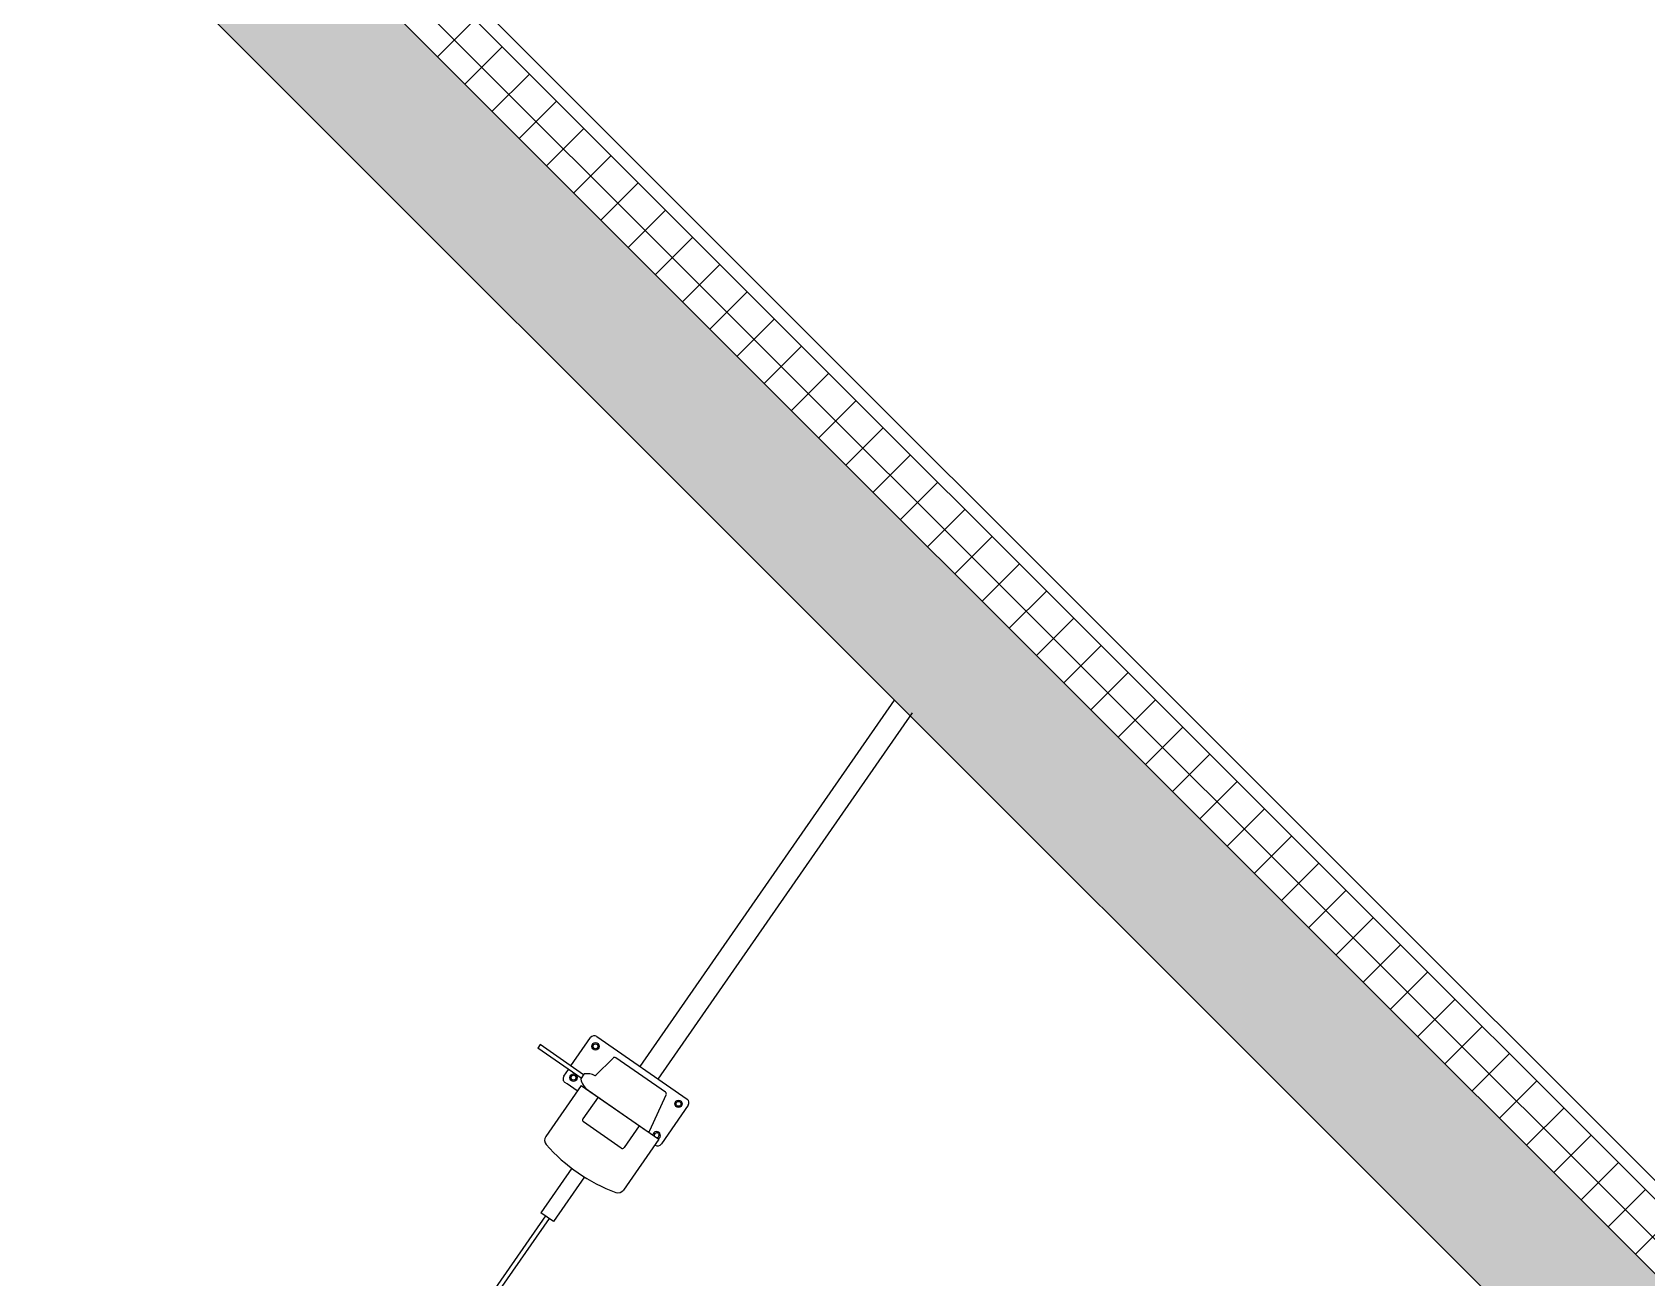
# Model space of a CAD drawing. Header units: millimetres. Extents: x 72919 to 485785, y -53256 to 338519.
# Drawn here: x 179903 to 183571, y 214701 to 217533 of the extents above; entities that cross this region are included whole.
import ezdxf

# ---------------------------------------------------------------- set-up
doc = ezdxf.new("R2010")
doc.units = ezdxf.units.MM
doc.layers.add('wall', color=5, linetype='Continuous', lineweight=40)

msp = doc.modelspace()

# ---------------------------------------------------------------- hatches: boundary and pattern name
at = {"ltscale": 500, "true_color": 0x000000}
h = msp.add_hatch(color=18, dxfattribs=at)
h.dxf.hatch_style = 1
edge = h.paths.add_edge_path()
edge.add_line((188675.0347, 209201.17144), (189720.17222, 208156.03392))
edge.add_line((189720.17222, 208156.03392), (189932.30426, 208368.16596))
edge.add_line((189932.30426, 208368.16596), (177667.38936, 220633.08085))
edge.add_line((177667.38936, 220633.08085), (176754.44728, 219525.9396))
edge.add_arc((176754.08587, 219225.93981), 300, 89.93097687, 389.10003889)
edge.add_line((177016.21744, 219371.84061), (177688.7605, 220187.44564))
edge.add_line((177688.7605, 220187.44564), (188300.08391, 209576.12223))
edge.add_arc((188388.29715, 209289.38468), 300, 107.10022733, 342.89977267)

# ---------------------------------------------------------------- linework, layer by layer
at = {"color": 18, "ltscale": 500, "true_color": 0x000000}
for p, q in [((181284.22072, 215180.94203), (181862.12627, 216014.07987)), ((181325.30452, 215152.44428), (181903.21006, 215985.58213)), ((181126.8073, 215182.49384), (181171.52349, 215246.95208)), ((181185.43993, 215249.46859), (181390.85177, 215106.96956)), ((181056.96727, 215230.94351), (181051.26731, 215222.72704)), ((181149.86499, 215154.3275), (181051.26731, 215222.72704)), ((181155.56496, 215162.54398), (181056.96727, 215230.94351)), ((181110.53391, 215159.03581), (181121.10734, 215174.27737)), ((181149.98223, 215138.12003), (181069.46884, 215022.06026)), ((181118.25516, 215141.50872), (181113.05042, 215145.11937)), ((181141.26129, 215125.54883), (181118.25516, 215141.50872)), ((181149.98223, 215138.12003), (181326.30776, 215015.79887)), ((181188.32093, 215111.52358), (181154.04569, 215062.11593)), ((181393.36829, 215093.05313), (181332.3787, 215005.13686)), ((181240.75527, 214995.87812), (181155.30394, 215055.15772)), ((181281.98873, 215046.54402), (181247.71349, 214997.13638)), ((181326.30776, 215015.79887), (181246.1252, 214900.21599)), ((181318.46227, 215002.62034), (181317.58682, 215003.22766)), ((181128.65197, 214949.8276), (181058.44922, 214848.63059)), ((181157.46829, 214929.9623), (181087.20688, 214828.68072)), ((181087.20688, 214828.68072), (181058.44922, 214848.63059)), ((181068.71981, 214841.50563), (180894.50942, 214590.38198)), ((181076.93628, 214835.80567), (180902.7259, 214584.68202))]:
    msp.add_line(p, q, dxfattribs=at)
for points in [[(415650.43379, 180914.99944, 0.4142135624), (336810.43379, 259754.99944), (221610.43379, 259754.99944, 0.4142135624), (142770.43379, 180914.99944), (142770.43379, 104414.99944, 0.4142135624), (221610.43379, 25574.99944), (336810.43379, 25574.99944, 0.4142135624), (415650.43379, 104414.99944)], [(414950.43379, 180914.99944, 0.4142135624), (336810.43379, 259054.99944), (221610.43379, 259054.99944, 0.4142135624), (143470.43379, 180914.99944), (143470.43379, 104414.99944, 0.4142135624), (221610.43379, 26274.99944), (336810.43379, 26274.99944, 0.4142135624), (414950.43379, 104414.99944)], [(181305.97753, 215035.61606), (181343.24999, 215116.46643, 0.3639702343), (181341.55925, 215122.66796), (181228.78667, 215200.90095, 0.3639702343), (181222.38576, 215200.31279), (181182.91638, 215160.4974, -0.3243591823), (181181.95945, 215160.34056, 0.1549641746), (181157.14904, 215164.27737, 0.1544146455), (181156.60755, 215164.01143), (181156.24895, 215163.52995), (181149.181, 215153.34153, 0.2064024444), (181149.02413, 215152.56534, 0.1914436981), (181165.97758, 215127.02369), (181300.06497, 215034.00411, 0.4663076582)]]:
    msp.add_lwpolyline(points, format="xyb", close=True, dxfattribs=at)
for centre, radius in [((181182.5505, 215227.13171), 8.5), ((181182.5505, 215227.13171), 5.5), ((181132.66682, 215155.85236), 8.5), ((181132.66682, 215155.85236), 5.5), ((181371.23538, 215096.23658), 8.5), ((181371.23538, 215096.23658), 5.5)]:
    msp.add_circle(centre, radius, dxfattribs=at)
for centre, radius, start, end in [((181179.73997, 215241.25212), 10, 55.25004498, 145.25004498), ((181118.75038, 215153.33585), 10, 145.25004498, 235.25004498), ((181385.15181, 215098.75309), 10, 325.25004498, 55.25004498), ((181158.15392, 215059.26595), 5, 145.25004498, 235.25004498), ((181321.64572, 215024.75325), 8.5, 291.6810201, 178.81906987), ((181321.64572, 215024.75325), 5.5, 266.5404902, 203.95959977), ((181081.79355, 215013.51032), 15, 145.25004498, 221.54703037), ((181369.6903, 215268.64145), 399.67705, 221.54703037, 249.31334927), ((181243.60525, 214999.98636), 5, 235.25004498, 325.25004498), ((181324.16223, 215010.83682), 10, 235.25004498, 325.25004498), ((181233.80048, 214908.76593), 15, 249.31334927, 325.25004498)]:
    msp.add_arc(centre, radius, start, end, dxfattribs=at)
at = {"layer": 'wall', "color": 18, "lineweight": 18, "ltscale": 0.007407, "true_color": 0x000000, "extrusion": (-0.707107, -0.707107, 0)}
msp.add_line((189970.96393, 208406.82563), (177617.08851, 220760.70105), dxfattribs=at)
at = {"layer": 'wall', "color": 18, "lineweight": 18, "ltscale": 0.007407, "true_color": 0x000000, "extrusion": (0.707107, 0.707107, 0)}
for points, elevation in [([(30546.44348, 0), (13036.12283, 0)], 281790.96344), ([(13036.12283, 0), (30381.33181, 0)], 281640.96344)]:
    msp.add_lwpolyline(points, dxfattribs=dict(at, elevation=elevation))
at = {"layer": 'wall', "color": 18, "lineweight": 18, "ltscale": 0.007407, "true_color": 0x000000}
for points in [[(177658.84091, 220811.33493), (190017.15707, 208453.01877)], [(180823.61819, 217476.85202), (180908.47101, 217561.70483)], [(180885.49004, 217414.98017), (180970.34285, 217499.83299)], [(181071.10557, 217229.36464), (181155.95838, 217314.21746)], [(181442.33663, 216858.13358), (181527.18944, 216942.9864)], [(181504.20847, 216796.26174), (181589.06128, 216881.11455)], [(181566.08031, 216734.3899), (181650.93313, 216819.24271)], [(181689.824, 216610.64621), (181774.67681, 216695.49902)], [(181751.69584, 216548.77437), (181836.54866, 216633.62718)], [(182184.79875, 216115.67146), (182269.65156, 216200.52428)], [(182370.41428, 215930.05593), (182455.26709, 216014.90875)], [(182741.64534, 215558.82487), (182826.49815, 215643.67769)], [(182803.51718, 215496.95303), (182888.37, 215581.80584)], [(182989.13271, 215311.3375), (183073.98553, 215396.19031)], [(183484.10746, 214816.36275), (183568.96027, 214901.21557)]]:
    msp.add_lwpolyline(points, dxfattribs=at)
msp.add_lwpolyline([(188675.0347, 209201.17144), (189720.17222, 208156.03392), (189932.30426, 208368.16596), (177667.38936, 220633.08085), (176754.44728, 219525.9396, 3.6786487101), (177016.21744, 219371.84061), (177688.7605, 220187.44564), (188300.08391, 209576.12223, 1.6609870017)], format="xyb", close=True, dxfattribs=at)
at = {"layer": 'wall', "color": 18, "lineweight": 18, "ltscale": 0.007407, "true_color": 0x000000, "extrusion": (0.707107, -0.707107, 0)}
for elevation in [-25742.75019, -25655.25019, -25480.25019, -25392.75019, -25305.25019, -25217.75019, -25130.25019, -24780.25019, -24517.75019, -24430.25019, -24342.75019, -24255.25019, -24167.75019, -24080.25019, -23905.25019, -23642.75019, -23555.25019, -23467.75019, -23380.25019, -23292.75019, -23030.25019, -22942.75019, -22767.75019, -22680.25019, -22592.75019, -22505.25019, -22417.75019, -22330.25019, -22242.75019, -22067.75019]:
    msp.add_lwpolyline([(281640.96344, 0), (281760.96344, 0)], dxfattribs=dict(at, elevation=elevation))
at = {"layer": 'wall', "color": 18, "lineweight": 18, "ltscale": 0.007407, "true_color": 0x000000, "extrusion": (-0.707107, 0.707107, 0), "elevation": 23817.75019}
msp.add_lwpolyline([(-281640.96344, 0), (-281760.96344, 0)], dxfattribs=at)

doc.saveas('drawing.dxf')
